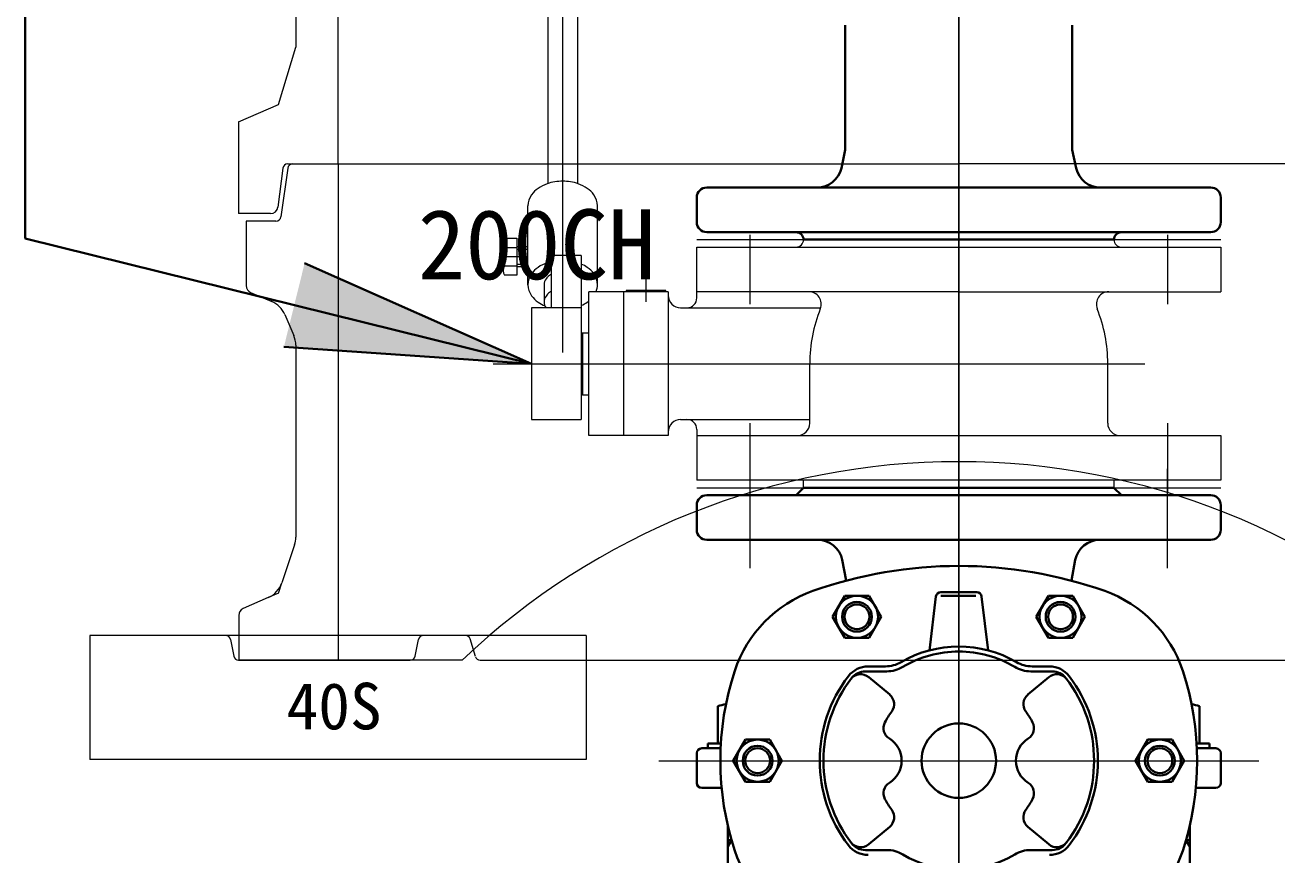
# Model space of a CAD drawing. Units: millimetres at full size, sheet at 1:20; details may follow other scales. Extents: x -5778 to 5792, y -3160 to 3160.
# Drawn here: x 29 to 533, y 1751 to 2086 of the extents above; entities that cross this region are included whole.
import ezdxf
from ezdxf.enums import TextEntityAlignment as Align

# ---------------------------------------------------------------- set-up
doc = ezdxf.new("R2010")
doc.units = ezdxf.units.MM
doc.header["$LTSCALE"] = 20
for name, color, linetype, lineweight in [('0-7_TEMP01', 3, 'Continuous', 18), ('0-8_T字管', 6, 'Continuous', 35), ('0-9_躯体', 7, 'Continuous', 9), ('0-B_消火栓', 2, 'Continuous', 40), ('0-E_寸法', 1, 'Continuous', 40), ('1-3_補修弁', 7, 'Continuous', 9)]:
    doc.layers.add(name, color=color, linetype=linetype, lineweight=lineweight)
doc.layers.add('0-F_注釈', color=1, linetype='Continuous')
doc.styles.add('ＭＳ ゴシック', font='')
doc.styles.get('ＭＳ ゴシック').set_extended_font_data('MS Gothic')

msp = doc.modelspace()

# ---------------------------------------------------------------- linework, layer by layer
at = {"layer": '0-7_TEMP01'}
for p, q in [((405.18, 1999.48), (405.18, 2425.49)), ((405.17, 2255.99), (405.17, 1985.99)), ((405.18, 2255.99), (405.18, 1905.99)), ((245.67, 1954.04), (245.67, 2121.22)), ((405.18, 2055.99), (405.18, 1805.99)), ((405.17, 1884.49), (405.17, 2014.49)), ((299.68, 1999.48), (510.67, 1999.48)), ((321.18, 1973.49), (321.18, 2001.48)), ((489.18, 2001.48), (489.18, 1973.49)), ((220.31, 1992.62), (231.67, 1992.62)), ((405.17, 1965.99), (405.17, 1865.99)), ((217.68, 1949.48), (480.17, 1949.48)), ((321.18, 1897.49), (321.18, 1925.49)), ((489.18, 1925.49), (489.18, 1897.49)), ((405.18, 1432.15), (405.18, 1917.68)), ((321.18, 1867.02), (321.18, 1907.07)), ((489.18, 1867.02), (489.18, 1907.07)), ((299.68, 1899.48), (510.67, 1899.48)), ((405.18, 1898.49), (405.18, 1365.75)), ((255.18, 1829.98), (555.18, 1829.98)), ((284.38, 1789.49), (525.98, 1789.49))]:
    msp.add_line(p, q, dxfattribs=at)
at = {"layer": '0-8_T字管'}
for p, q in [((506.68, 1896.48), (303.68, 1896.48)), ((342.68, 1899.48), (339.68, 1896.48)), ((342.68, 1899.48), (467.68, 1899.48)), ((467.68, 1899.48), (470.68, 1896.48)), ((299.68, 1882.49), (299.68, 1892.48)), ((510.68, 1882.49), (510.68, 1892.48)), ((506.68, 1878.49), (303.68, 1878.49)), ((358.24, 1870.37), (359.84, 1862.05)), ((452.12, 1870.37), (450.52, 1862.05)), ((354.38, 1847.49), (359.28, 1855.97)), ((359.28, 1855.97), (369.08, 1855.97)), ((373.98, 1847.49), (369.08, 1855.97)), ((395.96, 1855.67), (393.34, 1833.93)), ((412, 1855.97), (397.91, 1855.97)), ((412.41, 1857.43), (397.96, 1857.43)), ((414.4, 1855.67), (417.02, 1833.93)), ((436.38, 1847.49), (441.28, 1855.97)), ((441.28, 1855.97), (451.08, 1855.97)), ((455.98, 1847.49), (451.08, 1855.97)), ((359.28, 1838.99), (354.38, 1847.49)), ((369.08, 1838.99), (373.98, 1847.49)), ((441.28, 1838.99), (436.38, 1847.49)), ((451.08, 1838.99), (455.98, 1847.49)), ((359.28, 1838.99), (369.08, 1838.99)), ((441.28, 1838.99), (451.08, 1838.99)), ((376.2, 1825.49), (367.56, 1825.49)), ((368.69, 1827.49), (375.65, 1827.49)), ((434.16, 1825.49), (442.8, 1825.49)), ((441.68, 1827.49), (434.71, 1827.49)), ((377.36, 1816.1), (368.92, 1823.18)), ((433, 1816.1), (441.45, 1823.18)), ((312.18, 1815.99), (312.25, 1815.99)), ((312.18, 1815.69), (312.18, 1815.99)), ((498.18, 1815.99), (498.11, 1815.99)), ((498.18, 1815.69), (498.18, 1815.99)), ((308.18, 1796.48), (308.18, 1811.41)), ((502.18, 1796.48), (502.18, 1811.41)), ((304.18, 1794.48), (304.18, 1796.48)), ((309.39, 1796.48), (304.18, 1796.48)), ((314.38, 1789.49), (319.28, 1797.97)), ((319.28, 1797.97), (329.08, 1797.97)), ((495.98, 1789.49), (491.08, 1797.97)), ((500.97, 1796.48), (506.18, 1796.48)), ((506.18, 1794.48), (506.18, 1796.48)), ((299.68, 1780.48), (299.68, 1792.48)), ((309.29, 1794.48), (301.68, 1794.48)), ((501.07, 1794.48), (508.68, 1794.48)), ((510.68, 1780.48), (510.68, 1792.48)), ((319.28, 1781), (314.38, 1789.49)), ((481.28, 1781), (476.38, 1789.49)), ((491.08, 1781), (495.98, 1789.49)), ((319.28, 1781), (329.08, 1781)), ((481.28, 1781), (491.08, 1781)), ((309.7, 1778.49), (301.68, 1778.49)), ((500.65, 1778.49), (508.68, 1778.49)), ((312.18, 1727.49), (312.18, 1763.27)), ((377.36, 1762.88), (368.92, 1755.79)), ((433, 1762.88), (441.45, 1755.79)), ((498.18, 1727.49), (498.18, 1763.27)), ((313.68, 1757.49), (312.18, 1754.89)), ((312.18, 1757.49), (313.68, 1757.49)), ((496.68, 1757.49), (498.18, 1754.89)), ((498.18, 1757.49), (496.68, 1757.49)), ((376.2, 1753.49), (367.56, 1753.49)), ((434.16, 1753.49), (442.8, 1753.49))]:
    msp.add_line(p, q, dxfattribs=at)
for points in [[(329.08, 1781), (333.98, 1789.49), (329.08, 1797.97)], [(476.38, 1789.49), (481.28, 1797.97), (491.08, 1797.97)]]:
    msp.add_lwpolyline(points, dxfattribs=at)
for centre, radius in [((364.18, 1847.49), 8.48), ((446.18, 1847.49), 8.48), ((364.18, 1847.49), 6), ((364.18, 1847.49), 5), ((446.18, 1847.49), 6), ((446.18, 1847.49), 5), ((405.18, 1789.49), 15), ((324.18, 1789.49), 8.48), ((324.18, 1789.49), 6), ((486.18, 1789.49), 8.48), ((486.18, 1789.49), 6), ((324.18, 1789.49), 5), ((486.18, 1789.49), 5)]:
    msp.add_circle(centre, radius, dxfattribs=at)
for centre, radius, start, end in [((303.68, 1892.48), 4, 90, 180), ((506.68, 1892.48), 4, 0, 90), ((303.68, 1882.49), 4, 180, 270), ((506.68, 1882.49), 4, 270, 0), ((348.42, 1868.49), 10, 10.886, 90), ((461.94, 1868.49), 10, 90, 169.114), ((405.18, 1691.98), 176, 70.493, 109.507), ((363.44, 1809.81), 51, 109.507, 161.778), ((397.96, 1855.43), 2, 90, 173.107), ((412.41, 1855.43), 2, 6.893, 90), ((446.92, 1809.81), 51, 18.222, 70.493), ((405.18, 1789.49), 46, 59.683, 120.317), ((405.18, 1789.49), 44, 90, 120.862), ((405.18, 1789.49), 44, 59.138, 90), ((425.18, 1789.49), 116, 161.778, 198.222), ((368.69, 1817.48), 10, 90, 142.505), ((367.56, 1818.49), 7, 90, 142.372), ((375.65, 1839.99), 12.5, 270, 300.317), ((376.2, 1837.99), 12.5, 270, 300.862), ((434.16, 1837.99), 12.5, 239.138, 270), ((434.71, 1839.99), 12.5, 239.683, 270), ((441.68, 1817.48), 10, 37.495, 90), ((442.8, 1818.49), 7, 37.628, 90), ((385.18, 1789.49), 116, 341.778, 18.222), ((405.18, 1789.49), 56, 142.505, 217.495), ((405.18, 1789.49), 54.5, 142.372, 217.628), ((365.7, 1819.34), 5, 50, 142.895), ((444.66, 1819.34), 5, 37.105, 130), ((405.18, 1789.49), 54.5, 322.372, 37.628), ((405.18, 1789.49), 56, 322.505, 37.495), ((320.18, 1795.4), 22.09, 111.033, 111.239), ((374.14, 1812.26), 5, 323.723, 50), ((436.21, 1812.26), 5, 130, 216.277), ((490.18, 1795.4), 22.09, 68.761, 68.967), ((314.18, 1795.15), 17.33, 99.1, 110.256), ((496.18, 1795.15), 17.33, 69.744, 80.9), ((405.18, 1789.49), 33.5, 143.723, 152.533), ((405.18, 1789.49), 33.5, 27.467, 36.277), ((379.89, 1802.63), 5, 152.533, 238.005), ((430.46, 1802.63), 5, 301.995, 27.467), ((371.68, 1789.49), 10.5, 301.995, 58.005), ((438.68, 1789.49), 10.5, 121.995, 238.005), ((301.68, 1792.48), 2, 90, 180), ((508.68, 1792.48), 2, 0, 90), ((301.68, 1780.48), 2, 180, 270), ((379.89, 1776.34), 5, 121.995, 207.467), ((430.46, 1776.34), 5, 332.533, 58.005), ((508.68, 1780.48), 2, 270, 0), ((405.18, 1789.49), 33.5, 207.467, 216.277), ((374.14, 1766.7), 5, 310, 36.277), ((436.21, 1766.7), 5, 143.723, 230), ((405.18, 1789.49), 33.5, 323.723, 332.533), ((368.69, 1761.49), 10, 217.495, 270), ((365.7, 1759.62), 5, 217.105, 310), ((367.56, 1760.48), 7, 217.628, 270), ((444.66, 1759.62), 5, 230, 322.895), ((441.68, 1761.49), 10, 270, 322.505), ((442.8, 1760.48), 7, 270, 322.372), ((363.44, 1769.16), 51, 198.222, 250.493), ((376.2, 1740.99), 12.5, 59.138, 90), ((405.18, 1789.49), 44, 239.138, 300.862), ((434.16, 1740.99), 12.5, 90, 120.862), ((446.92, 1769.16), 51, 289.507, 341.778)]:
    msp.add_arc(centre, radius, start, end, dxfattribs=at)
at = {"layer": '0-9_躯体'}
for p, q in [((155.18, 2229.98), (155.18, 2029.98)), ((138.18, 2168.99), (138.18, 2076.99)), ((131.18, 2053.99), (138.18, 2076.99)), ((115.18, 2046.99), (131.18, 2053.99)), ((115.18, 2046.99), (115.18, 2009.99)), ((132.96, 2028.23), (131.01, 2012.61)), ((134.94, 2028.26), (132.19, 2008.71)), ((134.94, 2029.98), (405.18, 2029.98)), ((155.19, 2029.98), (155.19, 1829.98)), ((675.41, 2029.98), (405.18, 2029.98)), ((128.03, 2009.99), (115.18, 2009.99)), ((118.19, 2006.98), (118.19, 1980.96)), ((130.21, 2006.98), (118.19, 2006.98)), ((130.21, 2006.98), (118.19, 2006.98)), ((120, 1978.21), (128.5, 1974.56)), ((133.76, 1969.3), (137.38, 1960.87)), ((138.19, 1956.93), (138.19, 1879.61)), ((137.67, 1876.44), (132.59, 1861.2)), ((131.19, 1856.98), (132.59, 1861.2)), ((131.19, 1856.98), (127.11, 1855.2)), ((127.11, 1855.2), (116.98, 1850.77)), ((115.19, 1848.02), (115.19, 1829.98)), ((255.18, 1839.99), (55.18, 1839.99)), ((55.18, 1839.99), (55.18, 1789.99)), ((111.86, 1838.37), (113.22, 1831.59)), ((186.26, 1831.59), (187.62, 1838.37)), ((210.52, 1831.41), (208.37, 1838.56)), ((255.18, 1839.99), (255.18, 1789.99)), ((115.18, 1829.98), (184.31, 1829.98)), ((205.19, 1829.98), (115.19, 1829.98)), ((212.43, 1829.98), (255.18, 1829.98)), ((255.18, 1789.99), (55.18, 1789.99))]:
    msp.add_line(p, q, dxfattribs=at)
for centre, radius, start, end in [((134.94, 2027.98), 2, 90, 172.876), ((136.92, 2027.98), 2, 90, 172.001), ((128.03, 2012.99), 3, 270, 352.874), ((130.21, 2008.98), 2, 270, 352.001), ((121.19, 1980.96), 3, 180, 246.801), ((124.56, 1965.36), 10, 23.199, 66.802), ((128.19, 1956.93), 10, 0, 23.199), ((405.19, 1619.99), 290, 90, 133.603), ((405.19, 1619.99), 290, 46.397, 90), ((128.19, 1879.61), 10, 341.565, 0), ((123.1, 1864.36), 10, 293.629, 341.565), ((118.19, 1848.02), 3, 113.629, 180), ((109.9, 1837.99), 2, 11.31, 90), ((189.59, 1837.99), 2, 90, 168.691), ((206.46, 1837.99), 2, 16.7, 90), ((115.18, 1831.98), 2, 191.31, 270), ((184.31, 1831.98), 2, 270, 348.691), ((212.43, 1831.98), 2, 196.7, 270)]:
    msp.add_arc(centre, radius, start, end, dxfattribs=at)
at = {"layer": '0-B_消火栓'}
for p, q in [((359.49, 2085.97), (359.49, 2035.67)), ((450.87, 2085.97), (450.87, 2035.67)), ((357.89, 2028.35), (359.49, 2035.67)), ((452.47, 2028.35), (450.87, 2035.67)), ((506.68, 2020.48), (303.67, 2020.48)), ((299.68, 2006.49), (299.68, 2016.69)), ((510.68, 2006.49), (510.68, 2016.49)), ((506.68, 2002.49), (303.68, 2002.49)), ((467.68, 1999.48), (342.68, 1999.48))]:
    msp.add_line(p, q, dxfattribs=at)
for centre, radius, start, end in [((348.12, 2030.48), 10, 270, 347.697), ((462.24, 2030.48), 10, 192.303, 270), ((303.68, 2016.49), 4, 90, 180), ((506.68, 2016.49), 4, 0, 90), ((303.68, 2006.49), 4, 180, 270), ((339.68, 1999.48), 3, 0, 90), ((470.68, 1999.48), 3, 90, 180), ((506.68, 2006.49), 4, 270, 0)]:
    msp.add_arc(centre, radius, start, end, dxfattribs=at)
at = {"layer": '0-E_寸法'}
for p, q in [((29.15, 1999.94), (29.15, 2479.89)), ((233.17, 1949.48), (29.15, 1999.94)), ((233.17, 1949.48), (141.75, 1989.99)), ((233.17, 1949.48), (133.41, 1956.27))]:
    msp.add_line(p, q, dxfattribs=at)
msp.add_solid([(133.41, 1956.27), (141.75, 1989.99), (233.17, 1949.48)], dxfattribs=at)
at = {"layer": '1-3_補修弁'}
for p, q in [((239.68, 2108.14), (239.68, 2022.07)), ((251.68, 2108.14), (251.68, 2022.07)), ((231.67, 1981.31), (231.67, 2013.12)), ((259.68, 1981.31), (259.68, 2013.12)), ((221.68, 1998.23), (221.68, 1987)), ((222.27, 2000.12), (227.18, 2000.12)), ((227.18, 2000.12), (227.18, 1985.11)), ((231.67, 1996.61), (227.18, 1996.61)), ((342.67, 1999.48), (467.67, 1999.48)), ((222.26, 1996.37), (227.18, 1996.37)), ((227.18, 1995.62), (231.67, 1995.62)), ((241.18, 1971.99), (241.18, 1993.14)), ((253.18, 1993.14), (241.18, 1993.14)), ((253.18, 1993.14), (253.18, 1926.99)), ((299.68, 1996.48), (510.67, 1996.48)), ((299.68, 1975.99), (299.68, 1996.48)), ((510.67, 1996.48), (510.67, 1978.49)), ((222.26, 1988.86), (227.18, 1988.86)), ((227.18, 1989.62), (231.67, 1989.62)), ((227.18, 1988.62), (231.67, 1988.62)), ((227.18, 1985.11), (222.27, 1985.11)), ((279.18, 1983.98), (279.18, 1974.48)), ((238.17, 1981.31), (238.17, 1974.38)), ((288.18, 1978.49), (256.18, 1978.49)), ((256.18, 1949.48), (256.18, 1978.49)), ((270.18, 1978.49), (270.18, 1920.48)), ((271.18, 1978.99), (271.18, 1978.49)), ((287.18, 1978.99), (271.18, 1978.99)), ((287.18, 1978.49), (287.18, 1978.99)), ((288.18, 1978.49), (288.18, 1949.48)), ((405.17, 1978.49), (299.68, 1978.49)), ((405.17, 1978.49), (510.67, 1978.49)), ((253.18, 1971.99), (233.17, 1971.99)), ((233.17, 1971.99), (233.17, 1926.99)), ((293.18, 1971.99), (349.54, 1971.99)), ((253.18, 1961.49), (253.68, 1961.98)), ((253.68, 1961.98), (253.68, 1936.98)), ((253.68, 1961.98), (256.18, 1961.98)), ((256.18, 1920.48), (256.18, 1949.48)), ((288.18, 1949.48), (288.18, 1920.48)), ((345.17, 1925.49), (345.17, 1949.48)), ((465.17, 1925.49), (465.17, 1949.48)), ((253.68, 1936.98), (253.18, 1937.48)), ((253.68, 1936.98), (256.18, 1936.98)), ((233.17, 1926.99), (253.18, 1926.99)), ((293.18, 1926.99), (345.17, 1926.99)), ((299.68, 1922.98), (299.68, 1902.49)), ((288.18, 1920.48), (256.18, 1920.48)), ((299.68, 1920.48), (510.67, 1920.48)), ((510.67, 1920.48), (510.67, 1902.49)), ((510.67, 1902.49), (299.68, 1902.49)), ((342.67, 1899.48), (342.67, 1902.49)), ((467.67, 1902.49), (467.67, 1899.48)), ((467.67, 1899.48), (342.67, 1899.48)), ((467.67, 1899.48), (342.67, 1899.48))]:
    msp.add_line(p, q, dxfattribs=at)
for centre, radius, start, end in [((244.31, 2007.88), 14.93, 109.1437, 124.868), ((245.62, 2004.12), 18.91, 89.8112, 109.1422), ((245.74, 2004.12), 18.91, 70.8578, 90.1888), ((247.04, 2007.88), 14.93, 55.132, 70.8563), ((239.33, 2013.03), 7.64, 143.7701, 179.3066), ((241.99, 2011.17), 10.9, 124.748, 144.1564), ((249.37, 2011.17), 10.9, 35.8436, 55.252), ((252.03, 2013.03), 7.64, 0.6934, 36.2299), ((224.96, 1998.23), 3.29, 144.992, 214.565), ((339.68, 1999.48), 3, 270, 0), ((470.68, 1999.48), 3, 180, 270), ((234.09, 1992.62), 12.42, 162.412, 197.588), ((224.96, 1987), 3.29, 145.435, 215.008), ((241.99, 1979.35), 10.9, 124.748, 144.1564), ((244.31, 1976.05), 14.93, 109.1437, 124.868), ((243.09, 1980.93), 9.94, 101.1418, 111.7481), ((249.45, 1980.29), 10.08, 52.6097, 68.334), ((249.37, 1979.35), 10.9, 35.8436, 55.252), ((239.33, 1981.21), 7.64, 143.7701, 179.3066), ((242.28, 1981.26), 4.09, 143.7701, 179.3066), ((243.7, 1980.25), 5.84, 124.748, 144.1564), ((243.62, 1980.67), 5.45, 116.558, 126.4811), ((252.03, 1981.21), 7.64, 0.6934, 36.2299), ((239.33, 1981.39), 7.64, 180.6934, 216.2299), ((241.99, 1983.26), 10.9, 215.8436, 235.252), ((242.28, 1974.33), 4.09, 143.7701, 179.3066), ((243.7, 1973.34), 5.84, 124.748, 144.1564), ((243.62, 1973.75), 5.45, 116.558, 126.4811), ((252.43, 1981.32), 7.25, 336.9324, 359.8231), ((293.18, 1976.99), 5, 180, 270), ((344.77, 1973.49), 5, 338.332, 90), ((465.59, 1973.49), 5, 90, 201.668), ((242.61, 1983.48), 11.45, 233.3321, 249.0563), ((242.28, 1974.43), 4.09, 180.6934, 216.2299), ((239.06, 1972.05), 0.095, 205.7506, 225.159), ((247.37, 1985.99), 14.29, 293.9882, 305.0681), ((254.56, 1976.29), 2.23, 297.2706, 316.679), ((295.68, 1975.99), 4, 270, 0), ((405.17, 1949.48), 60, 158.332, 180), ((405.17, 1949.48), 60, 0, 21.668), ((293.18, 1921.99), 5, 90, 180), ((295.68, 1922.98), 4, 0, 90), ((340.17, 1925.49), 5, 270, 0), ((470.17, 1925.49), 5, 180, 270)]:
    msp.add_arc(centre, radius, start, end, dxfattribs=at)

# ---------------------------------------------------------------- texts
at = {"layer": '0-F_注釈', "style": 'ＭＳ ゴシック'}
for s, height, p in [('200CH', 28.15, (187.3, 1975.05)), ('40S', 18.77, (134.47, 1796.47))]:
    msp.add_text(s, height=height, dxfattribs=at).set_placement(p, align=Align.BOTTOM_LEFT)

doc.saveas('drawing.dxf')
